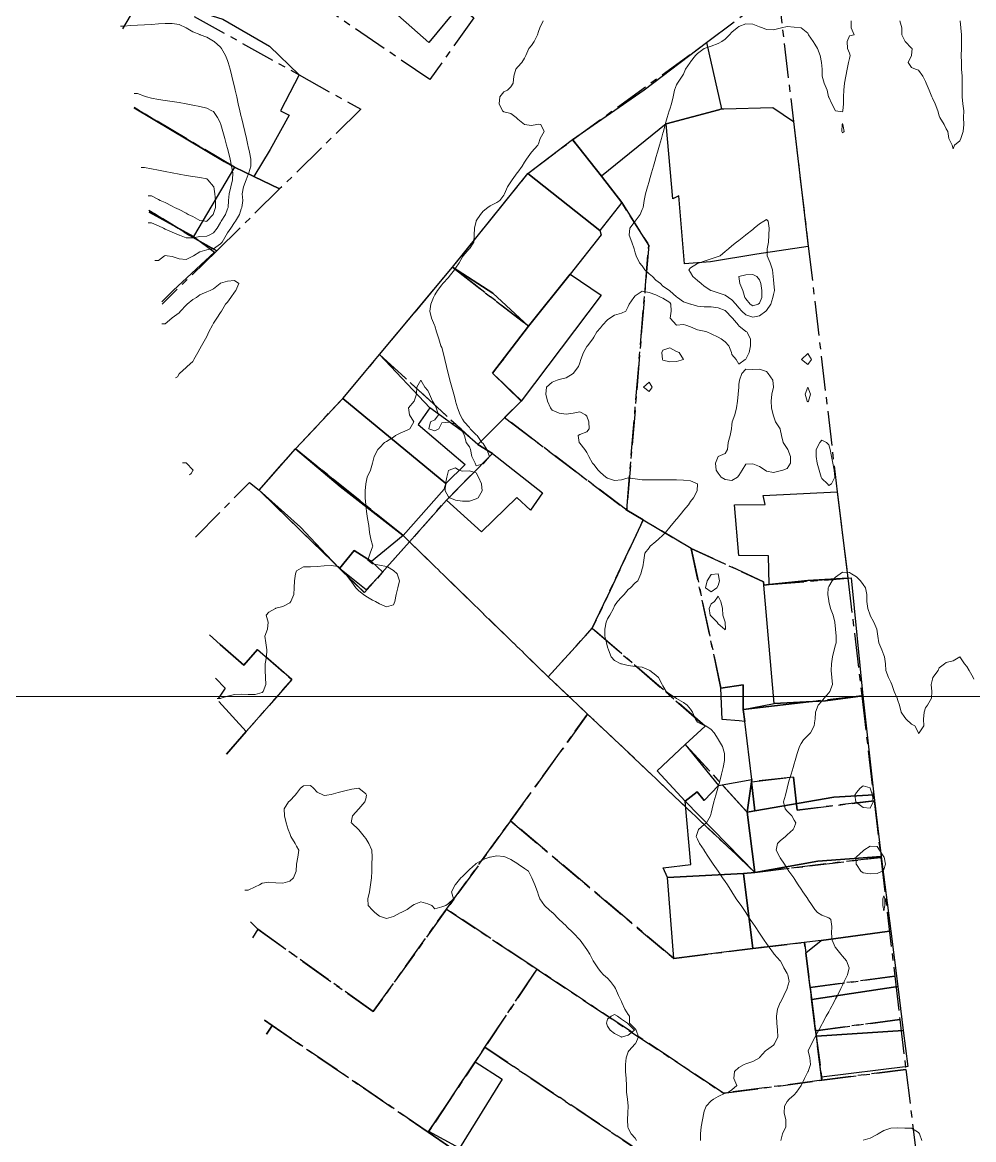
# Model space of a CAD drawing. Header units: centimetres. Extents: x 0 to 642158, y -847 to 649707.
# Drawn here: x 615771.9 to 615840.7, y 621255.3 to 621336.1 of the extents above; entities that cross this region are included whole.
import ezdxf

# ---------------------------------------------------------------- set-up
doc = ezdxf.new("R2010")
doc.units = ezdxf.units.CM
doc.header["$MEASUREMENT"] = 0
doc.linetypes.add('CENTERX2', pattern=[4, 2.5, -0.5, 0.5, -0.5])
doc.layers.add('MEV_grille', color=254, linetype='Continuous', lineweight=9)
doc.layers.add('WAL_topographie 0.5', color=253, linetype='Continuous', lineweight=20)
doc.layers.add('SPW_batiments', color=7, linetype='Continuous')
doc.layers.add('SPW_parcellaire cadastral', color=7, linetype='CENTERX2', lineweight=25, true_color=0xff0542)

# ---------------------------------------------------------------- blocks, each defined once
blk = doc.blocks.new('*U114')
at = {"layer": 'MEV_grille', "transparency": 33554687}
blk.add_lwpolyline([(-1338.461, 0), (1338.461, 0)], dxfattribs=at)
blk = doc.blocks.new('*U115')
at = {"layer": 'MEV_grille', "color": 0, "linetype": 'ByBlock', "lineweight": -2, "transparency": 16777216}
blk.add_blockref('*U114', (0, -1100), dxfattribs=at)

msp = doc.modelspace()

# ---------------------------------------------------------------- linework, layer by layer
at = {"layer": 'SPW_batiments'}
for points in [[(615799.924, 621340.291), (615803.522, 621337.341), (615801.32, 621334.694), (615797.856, 621337.753), (615794.208, 621340.247), (615796.541, 621342.931), (615799.924, 621340.291)], [(615779.175, 621335.684), (615780.845, 621338.522), (615783.724, 621337.211)], [(615783.724, 621337.211), (615786.42, 621336.375), (615789.801, 621334.411), (615791.932, 621332.342), (615790.591, 621329.75), (615791.219, 621329.434), (615789.828, 621326.954), (615788.667, 621324.984), (615787.25, 621325.666), (615786.503, 621326.07), (615779.991, 621329.97)], [(615822.503, 621329.884), (615822.291, 621329.827), (615818.484, 621328.799), (615813.803, 621325.008), (615811.713, 621327.664), (615816.891, 621331.253), (615821.419, 621334.682), (615822.503, 621329.884)], [(615779.991, 621329.97), (615786.503, 621326.07)], [(615827.699, 621328.972), (615828.773, 621319.933), (615825.053, 621319.381), (615821.689, 621318.827), (615819.822, 621318.682), (615819.399, 621323.599), (615818.978, 621323.372), (615818.484, 621328.799), (615822.291, 621329.827), (615822.503, 621329.884), (615822.653, 621329.889), (615826.202, 621329.985), (615827.699, 621328.972)], [(615813.803, 621325.008), (615815.271, 621323.107), (615813.685, 621321.088), (615808.477, 621325.202), (615811.713, 621327.664), (615813.803, 621325.008)], [(615786.503, 621326.07), (615787.25, 621325.666), (615784.289, 621320.66), (615781.072, 621322.406)], [(615813.685, 621321.088), (615813.792, 621320.768), (615811.544, 621317.94), (615808.538, 621314.159), (615805.944, 621316.551), (615803.023, 621318.424), (615808.477, 621325.202), (615813.685, 621321.088)], [(615781.072, 621322.406), (615784.289, 621320.66), (615785.821, 621319.521), (615782.816, 621316.747), (615781.999, 621315.915)], [(615805.944, 621316.551), (615808.538, 621314.159), (615805.928, 621310.765), (615808, 621308.745), (615806.803, 621307.547), (615804.86, 621305.602), (615803.915, 621306.426), (615801.39, 621308.268), (615797.757, 621312.117), (615803.023, 621318.424), (615805.944, 621316.551)], [(615813.798, 621316.403), (615808, 621308.745), (615805.928, 621310.765), (615808.538, 621314.159), (615811.544, 621317.94), (615813.798, 621316.403)], [(615801.39, 621308.268), (615800.539, 621307.063), (615803.958, 621304.153), (615802.552, 621302.796), (615795.087, 621308.931), (615797.757, 621312.117), (615801.39, 621308.268)], [(615802.552, 621302.796), (615802.422, 621302.364), (615799.457, 621299.014), (615794.908, 621302.577), (615791.667, 621305.286), (615795.087, 621308.931), (615802.552, 621302.796)], [(615794.908, 621302.577), (615799.457, 621299.014), (615797.179, 621297.136), (615795.904, 621297.948), (615794.858, 621296.642), (615793.899, 621297.656), (615792.031, 621299.634), (615790.871, 621300.67), (615789.04, 621302.303), (615791.667, 621305.286), (615794.908, 621302.577)], [(615809.532, 621302.101), (615808.68, 621300.868), (615807.684, 621301.777), (615805.13, 621299.296), (615802.585, 621301.576), (615805.933, 621304.963), (615809.532, 621302.101)], [(615831.637, 621295.942), (615828.752, 621295.76), (615825.948, 621295.472), (615825.896, 621297.549), (615823.736, 621297.58), (615823.432, 621301.247), (615825.649, 621301.268), (615825.516, 621301.917), (615830.863, 621302.173), (615831.637, 621295.942)], [(615797.179, 621297.136), (615797.98, 621296.38), (615796.79, 621295.088), (615794.858, 621296.642), (615795.904, 621297.948), (615797.179, 621297.136)], [(615832.719, 621287.436), (615830.019, 621287.055), (615826.303, 621286.873), (615825.548, 621295.431), (615825.948, 621295.472), (615828.752, 621295.76), (615831.637, 621295.942), (615831.88, 621295.957), (615832.719, 621287.436)], [(615785.885, 621288.71), (615786.588, 621287.984), (615786.094, 621287.253)], [(615824.066, 621286.43), (615824.171, 621285.578), (615823.771, 621285.61), (615822.532, 621285.709), (615822.447, 621287.97), (615824.069, 621288.222), (615824.066, 621286.43)], [(615833.527, 621280.271), (615830.631, 621280.091), (615824.342, 621279.016), (615824.687, 621281.367), (615824.171, 621285.578), (615824.066, 621286.43), (615826.303, 621286.873), (615830.019, 621287.055), (615832.719, 621287.436), (615833.527, 621280.271)], [(615786.128, 621287.01), (615788.107, 621284.849), (615786.671, 621283.209)], [(615822.286, 621280.944), (615821.235, 621279.858), (615820.731, 621280.47), (615819.864, 621279.799), (615817.849, 621282), (615819.87, 621283.916), (615822.286, 621280.944)], [(615824.342, 621279.016), (615824.9, 621274.653), (615819.864, 621279.799), (615820.731, 621280.47), (615821.235, 621279.858), (615822.286, 621280.944), (615824.687, 621281.367), (615824.342, 621279.016)], [(615824.9, 621274.653), (615824.09, 621274.582), (615818.59, 621274.29), (615818.271, 621274.976), (615820.281, 621275.224), (615819.864, 621279.799), (615824.9, 621274.653)], [(615834.053, 621275.798), (615829.467, 621275.466), (615824.9, 621274.653), (615824.342, 621279.016), (615830.631, 621280.091), (615833.527, 621280.271), (615834.053, 621275.798)], [(615834.752, 621270.404), (615834.477, 621270.376), (615829.713, 621269.736), (615824.76, 621269.146), (615824.09, 621274.582), (615824.9, 621274.653), (615829.467, 621275.466), (615834.053, 621275.798), (615834.752, 621270.404)], [(615824.76, 621269.146), (615819.036, 621268.428), (615818.59, 621274.29), (615824.09, 621274.582), (615824.76, 621269.146)], [(615788.404, 621271.08), (615788.944, 621270.542), (615788.569, 621269.926)], [(615835.251, 621266.39), (615829.019, 621265.448), (615828.589, 621268.825), (615829.714, 621269.737), (615834.477, 621270.376), (615834.752, 621270.404), (615835.251, 621266.39)], [(615829.019, 621265.448), (615835.251, 621266.39), (615835.646, 621263.209), (615829.356, 621262.81), (615829.263, 621263.541), (615829.101, 621264.811), (615829.032, 621265.35), (615829.019, 621265.448)], [(615829.356, 621262.81), (615835.646, 621263.209), (615835.97, 621260.603), (615829.734, 621259.838), (615829.356, 621262.81)], [(615806.629, 621259.685), (615803.531, 621254.711), (615801.323, 621255.919), (615804.678, 621260.959), (615806.629, 621259.685)]]:
    msp.add_lwpolyline(points, dxfattribs=at)
at = {"layer": 'SPW_parcellaire cadastral'}
for points in [[(615778.888, 621347.239), (615783.231, 621353.506), (615786.687, 621351.156), (615791.247, 621348.14), (615792.391, 621346.897), (615803.522, 621337.341), (615804.585, 621336.475), (615801.394, 621332.008), (615789.851, 621339.866), (615785.882, 621342.863), (615778.888, 621347.239)], [(615778.579, 621339.856), (615780.839, 621338.512), (615791.933, 621332.343), (615796.397, 621329.86), (615790.523, 621324.092), (615788.668, 621324.984), (615787.251, 621325.666), (615779.99, 621329.977)], [(615831.638, 621295.942), (615825.949, 621295.472), (615825.549, 621295.431), (615825.527, 621295.676), (615820.298, 621298.094), (615816.831, 621300.15), (615815.634, 621300.857), (615817.232, 621320.034), (615815.272, 621323.108), (615813.803, 621325.008), (615811.72, 621327.656), (615821.419, 621334.682), (615826.559, 621338.574), (615827.7, 621328.972), (615828.775, 621319.947), (615830.864, 621302.174), (615831.251, 621299.058), (615831.638, 621295.942)], [(615779.99, 621329.977), (615787.251, 621325.666), (615788.668, 621324.984), (615790.523, 621324.092), (615785.975, 621319.626), (615784.21, 621320.609), (615781.049, 621322.561)], [(615803.023, 621318.424), (615808.477, 621325.203), (615811.72, 621327.656), (615813.803, 621325.008), (615815.272, 621323.108), (615817.232, 621320.034), (615815.634, 621300.857), (615806.802, 621307.549), (615808.018, 621308.769), (615805.928, 621310.766), (615808.539, 621314.159), (615803.023, 621318.424)], [(615781.049, 621322.561), (615784.21, 621320.609), (615785.975, 621319.626), (615782.02, 621315.77)], [(615809.944, 621288.812), (615799.916, 621298.568), (615802.585, 621301.576), (615805.934, 621304.964), (615804.861, 621305.602), (615797.757, 621312.117), (615803.023, 621318.424), (615808.539, 621314.159), (615805.928, 621310.766), (615808.018, 621308.769), (615806.802, 621307.549), (615815.634, 621300.857), (615816.831, 621300.15), (615813.148, 621292.315), (615809.944, 621288.812)], [(615797.757, 621312.117), (615804.861, 621305.602), (615805.934, 621304.964), (615802.585, 621301.576), (615799.916, 621298.568), (615799.458, 621299.014), (615791.667, 621305.286), (615795.088, 621308.931), (615797.757, 621312.117)], [(615791.667, 621305.286), (615799.458, 621299.014), (615799.916, 621298.568), (615796.656, 621294.893), (615794.858, 621296.643), (615789.041, 621302.304), (615791.667, 621305.286)], [(615784.429, 621298.903), (615788.336, 621302.856), (615789.041, 621302.304), (615794.858, 621296.643), (615796.656, 621294.893), (615799.916, 621298.568), (615809.944, 621288.812)], [(615813.148, 621292.315), (615816.831, 621300.15), (615820.298, 621298.094), (615822.449, 621287.984), (615824.07, 621288.222), (615824.067, 621286.43), (615826.328, 621286.692), (615832.642, 621287.425), (615833.538, 621279.828), (615827.977, 621279.165), (615827.696, 621281.548), (615824.664, 621281.21), (615824.905, 621279.112), (615824.343, 621279.016), (615819.87, 621283.916), (615821.314, 621285.231), (615813.148, 621292.315)], [(615831.638, 621295.942), (615832.642, 621287.425), (615826.328, 621286.692), (615824.067, 621286.43), (615824.07, 621288.222), (615822.449, 621287.984), (615820.298, 621298.094), (615825.527, 621295.676), (615825.549, 621295.431), (615825.949, 621295.472), (615831.638, 621295.942)], [(615809.944, 621288.812), (615813.148, 621292.315), (615821.314, 621285.231), (615819.87, 621283.916), (615824.343, 621279.016), (615824.905, 621279.112), (615824.664, 621281.21), (615827.696, 621281.548), (615827.977, 621279.165), (615833.538, 621279.828), (615834.02, 621275.741), (615824.9, 621274.653), (615812.806, 621286.108), (615809.944, 621288.812)], [(615785.439, 621291.831), (615786.218, 621291.151), (615787.928, 621289.654), (615788.917, 621290.785), (615791.401, 621288.612), (615788.108, 621284.85), (615786.671, 621283.209)], [(615786.671, 621283.209), (615788.108, 621284.85), (615791.401, 621288.612), (615788.917, 621290.785), (615787.928, 621289.654), (615786.218, 621291.151), (615785.439, 621291.831)], [(615809.944, 621288.812), (615812.806, 621286.108), (615807.227, 621278.379), (615802.599, 621271.993), (615797.298, 621264.588), (615788.944, 621270.542), (615788.404, 621271.081)], [(615812.806, 621286.108), (615824.9, 621274.653), (615834.02, 621275.741), (615835.033, 621267.146), (615828.909, 621266.324), (615828.492, 621269.591), (615824.761, 621269.146), (615819.036, 621268.429), (615807.227, 621278.379), (615812.806, 621286.108)], [(615809.134, 621267.653), (615802.599, 621271.993), (615807.227, 621278.379), (615819.036, 621268.429), (615824.761, 621269.146), (615828.492, 621269.591), (615828.909, 621266.324), (615829.307, 621263.199), (615829.763, 621259.614), (615822.639, 621258.683), (615809.134, 621267.653)], [(615788.404, 621271.081), (615788.944, 621270.542), (615797.298, 621264.588), (615802.599, 621271.993), (615809.134, 621267.653), (615805.374, 621262.005), (615801.282, 621255.857)], [(615830.273, 621245.292), (615805.374, 621262.005), (615809.134, 621267.653), (615822.639, 621258.683), (615829.763, 621259.614), (615835.827, 621260.408), (615838.386, 621239.948), (615836.632, 621241.104), (615830.273, 621245.292)], [(615835.402, 621264.017), (615829.307, 621263.199), (615828.909, 621266.324), (615835.033, 621267.146), (615835.402, 621264.017)], [(615789.421, 621263.958), (615789.989, 621263.571), (615789.958, 621263.523), (615789.565, 621262.951)], [(615801.282, 621255.857), (615789.989, 621263.571), (615789.421, 621263.958)], [(615835.402, 621264.017), (615835.827, 621260.408), (615829.763, 621259.614), (615829.307, 621263.199), (615835.402, 621264.017)], [(615789.565, 621262.951), (615789.958, 621263.523), (615789.989, 621263.571), (615801.282, 621255.857)], [(615801.282, 621255.857), (615805.374, 621262.005), (615830.273, 621245.292), (615826.087, 621238.964), (615822.953, 621241.055), (615801.282, 621255.857)], [(615801.282, 621255.857), (615822.953, 621241.055), (615826.087, 621238.964), (615832.429, 621234.774), (615834.117, 621233.645), (615839.63, 621230.004), (615840.602, 621222.237), (615831.289, 621228.577), (615830.856, 621228.872), (615823.056, 621234.181), (615810.882, 621242.449), (615803.672, 621247.21), (615802.094, 621244.958), (615796.193, 621248.994), (615791.062, 621252.476)]]:
    msp.add_lwpolyline(points, dxfattribs=at)
at = {"layer": 'WAL_topographie 0.5'}
for points in [[(615781.5, 621318.914), (615781.75, 621318.914), (615782.186, 621319.25), (615782.25, 621319.269), (615782.375, 621319.25), (615782.75, 621319.196), (615783.25, 621319.039), (615783.75, 621318.997), (615784.25, 621319.222), (615784.282, 621319.25), (615784.75, 621319.547), (615785.25, 621319.689), (615785.591, 621319.75), (615785.75, 621319.771), (615786.25, 621320.111), (615786.359, 621320.25), (615786.653, 621320.75), (615786.75, 621320.924), (615787, 621321.25), (615787.25, 621321.656), (615787.321, 621321.75), (615787.611, 621322.25), (615787.75, 621322.645), (615787.8, 621322.75), (615787.863, 621323.25), (615787.803, 621323.75), (615787.912, 621324.25), (615788.106, 621324.75), (615788.25, 621325.147), (615788.3, 621325.25), (615788.431, 621325.75), (615788.432, 621326.25), (615788.346, 621326.75), (615788.25, 621327.168), (615788.231, 621327.25), (615788.117, 621327.75), (615788, 621328.25), (615787.881, 621328.75), (615787.762, 621329.25), (615787.75, 621329.301), (615787.648, 621329.75), (615787.534, 621330.25), (615787.423, 621330.75), (615787.306, 621331.25), (615787.25, 621331.47), (615787.183, 621331.75), (615787.063, 621332.25), (615786.937, 621332.75), (615786.793, 621333.25), (615786.75, 621333.393), (615786.598, 621333.75), (615786.326, 621334.25), (615786.25, 621334.358), (615785.775, 621334.75), (615785.75, 621334.771), (615785.25, 621335.072), (615784.768, 621335.25), (615784.75, 621335.258), (615784.25, 621335.462), (615783.75, 621335.75), (615783.75, 621335.75), (615783.25, 621335.985), (615782.75, 621336.066), (615782.25, 621336.06), (615781.75, 621336.032), (615781.25, 621336), (615780.75, 621335.968), (615780.25, 621335.938), (615779.75, 621335.907), (615779.25, 621335.865), (615779, 621335.865)], [(615786, 621287.24), (615786.25, 621287.24), (615786.281, 621287.25), (615786.75, 621287.406), (615787.25, 621287.512), (615787.75, 621287.539), (615788.25, 621287.528), (615788.75, 621287.521), (615789.25, 621287.665), (615789.341, 621287.75), (615789.527, 621288.25), (615789.511, 621288.75), (615789.465, 621289.25), (615789.485, 621289.75), (615789.568, 621290.25), (615789.608, 621290.75), (615789.519, 621291.25), (615789.45, 621291.75), (615789.652, 621292.25), (615789.682, 621292.75), (615789.544, 621293.25), (615789.75, 621293.478), (615790.213, 621293.75), (615790.25, 621293.761), (615790.75, 621293.889), (615791.25, 621294.155), (615791.34, 621294.25), (615791.545, 621294.75), (615791.585, 621295.25), (615791.605, 621295.75), (615791.679, 621296.25), (615791.75, 621296.464), (615792.25, 621296.75), (615792.25, 621296.75), (615792.75, 621296.765), (615793.25, 621296.793), (615793.75, 621296.829), (615794.25, 621296.85), (615794.75, 621296.77), (615794.774, 621296.75), (615795.25, 621296.295), (615795.281, 621296.25), (615795.67, 621295.75), (615795.75, 621295.644), (615796.027, 621295.25), (615796.25, 621295.022), (615796.597, 621294.75), (615796.75, 621294.644), (615797.25, 621294.358), (615797.457, 621294.25), (615797.75, 621294.079), (615798.25, 621293.875), (615798.75, 621294.011), (615798.852, 621294.25), (615798.958, 621294.75), (615799.087, 621295.25), (615799.208, 621295.75), (615799.019, 621296.25), (615798.75, 621296.496), (615798.336, 621296.75), (615798.25, 621296.79), (615797.75, 621296.871), (615797.25, 621296.976), (615796.905, 621297.25), (615797.073, 621297.75), (615797.25, 621298.208), (615797.273, 621298.25), (615797.25, 621298.334), (615797.131, 621298.75), (615797.033, 621299.25), (615796.967, 621299.75), (615796.886, 621300.25), (615796.818, 621300.75), (615796.75, 621301.25), (615796.75, 621301.25), (615796.702, 621301.75), (615796.722, 621302.25), (615796.75, 621302.75), (615796.75, 621302.75), (615796.85, 621303.25), (615797.107, 621303.75), (615797.25, 621304.25), (615797.25, 621304.25), (615797.375, 621304.75), (615797.625, 621305.25), (615797.75, 621305.375), (615798.103, 621305.75), (615798.25, 621305.833), (615798.75, 621306.147), (615798.917, 621306.25), (615799.25, 621306.417), (615799.75, 621306.655), (615799.934, 621306.75), (615800.225, 621307.25), (615799.909, 621307.75), (615799.855, 621308.25), (615800.25, 621308.75), (615800.25, 621308.75), (615800.437, 621309.25), (615800.445, 621309.75), (615800.75, 621310.25), (615800.75, 621310.25), (615800.75, 621310.25), (615801.025, 621309.75), (615801.25, 621309.513), (615801.378, 621309.25), (615801.593, 621308.75), (615801.75, 621308.488), (615801.861, 621308.25), (615802.008, 621307.75), (615801.75, 621307.402), (615801.432, 621307.25), (615801.313, 621306.75), (615801.75, 621306.587), (615802.042, 621306.75), (615802.25, 621307.167), (615802.75, 621307.228), (615803.25, 621307.08), (615803.653, 621306.75), (615803.75, 621306.531), (615803.911, 621306.25), (615804.021, 621305.75), (615804.25, 621305.445), (615804.335, 621305.25), (615804.432, 621304.75), (615804.662, 621304.25), (615804.75, 621304.073), (615805.25, 621304.206), (615805.296, 621304.25), (615805.699, 621304.75), (615805.524, 621305.25), (615805.25, 621305.676), (615805.154, 621305.75), (615804.804, 621306.25), (615804.75, 621306.306), (615804.318, 621306.75), (615804.25, 621306.826), (615803.872, 621307.25), (615803.75, 621307.437), (615803.576, 621307.75), (615803.39, 621308.25), (615803.258, 621308.75), (615803.25, 621308.786), (615803.123, 621309.25), (615802.981, 621309.75), (615802.846, 621310.25), (615802.75, 621310.667), (615802.725, 621310.75), (615802.591, 621311.25), (615802.483, 621311.75), (615802.35, 621312.25), (615802.25, 621312.625), (615802.198, 621312.75), (615802.04, 621313.25), (615801.882, 621313.75), (615801.75, 621314.2), (615801.726, 621314.25), (615801.511, 621314.75), (615801.388, 621315.25), (615801.456, 621315.75), (615801.644, 621316.25), (615801.75, 621316.442), (615801.935, 621316.75), (615802.25, 621317.152), (615802.341, 621317.25), (615802.75, 621317.691), (615802.799, 621317.75), (615803.179, 621318.25), (615803.25, 621318.356), (615803.516, 621318.75), (615803.75, 621319.179), (615803.801, 621319.25), (615804.241, 621319.75), (615804.25, 621319.763), (615804.569, 621320.25), (615804.608, 621320.75), (615804.616, 621321.25), (615804.733, 621321.75), (615804.75, 621321.775), (615805.061, 621322.25), (615805.25, 621322.474), (615805.589, 621322.75), (615805.75, 621322.882), (615806.25, 621323.123), (615806.45, 621323.25), (615806.75, 621323.654), (615806.788, 621323.75), (615807.004, 621324.25), (615807.25, 621324.609), (615807.34, 621324.75), (615807.711, 621325.25), (615807.75, 621325.302), (615808.066, 621325.75), (615808.25, 621326.041), (615808.377, 621326.25), (615808.741, 621326.75), (615808.75, 621326.763), (615809.202, 621327.25), (615809.25, 621327.368), (615809.373, 621327.75), (615809.655, 621328.25), (615809.417, 621328.75), (615809.25, 621328.768), (615809.125, 621328.75), (615808.75, 621328.685), (615808.25, 621328.75), (615808.25, 621328.75), (615807.75, 621329.15), (615807.635, 621329.25), (615807.25, 621329.544), (615806.75, 621329.682), (615806.643, 621329.75), (615806.404, 621330.25), (615806.454, 621330.75), (615806.75, 621331.113), (615807, 621331.25), (615807.25, 621331.481), (615807.409, 621331.75), (615807.46, 621332.25), (615807.602, 621332.75), (615807.75, 621332.924), (615808.05, 621333.25), (615808.25, 621333.544), (615808.34, 621333.75), (615808.562, 621334.25), (615808.75, 621334.472), (615808.929, 621334.75), (615809.187, 621335.25), (615809.25, 621335.478), (615809.353, 621335.75), (615809.583, 621336.25)], [(615820.963, 621255.25), (615820.964, 621255.75), (615821.022, 621256.25), (615821.111, 621256.75), (615821.218, 621257.25), (615821.25, 621257.385), (615821.373, 621257.75), (615821.75, 621258.127), (615821.914, 621258.25), (615822.25, 621258.455), (615822.75, 621258.679), (615822.992, 621258.75), (615823.25, 621258.935), (615823.595, 621259.25), (615823.387, 621259.75), (615823.433, 621260.25), (615823.75, 621260.539), (615824.13, 621260.75), (615824.25, 621260.802), (615824.75, 621260.963), (615825.236, 621261.25), (615825.25, 621261.257), (615825.679, 621261.75), (615825.75, 621261.793), (615826.25, 621262.166), (615826.335, 621262.25), (615826.569, 621262.75), (615826.551, 621263.25), (615826.491, 621263.75), (615826.47, 621264.25), (615826.552, 621264.75), (615826.75, 621265.24), (615826.755, 621265.25), (615826.995, 621265.75), (615827.24, 621266.25), (615827.25, 621266.282), (615827.398, 621266.75), (615827.302, 621267.25), (615827.25, 621267.338), (615827.006, 621267.75), (615826.756, 621268.25), (615826.75, 621268.259), (615826.315, 621268.75), (615826.25, 621268.821), (615825.938, 621269.25), (615825.75, 621269.514), (615825.581, 621269.75), (615825.25, 621270.25), (615825.25, 621270.25), (615824.919, 621270.75), (615824.75, 621270.986), (615824.564, 621271.25), (615824.25, 621271.75), (615824.25, 621271.75), (615823.919, 621272.25), (615823.75, 621272.486), (615823.564, 621272.75), (615823.25, 621273.25), (615823.25, 621273.25), (615822.919, 621273.75), (615822.75, 621273.986), (615822.564, 621274.25), (615822.25, 621274.74), (615822.244, 621274.75), (615821.895, 621275.25), (615821.75, 621275.458), (615821.559, 621275.75), (615821.25, 621276.24), (615821.244, 621276.25), (615820.904, 621276.75), (615820.75, 621277.058), (615820.656, 621277.25), (615820.75, 621277.528), (615820.838, 621277.75), (615821.25, 621278.118), (615821.399, 621278.25), (615821.697, 621278.75), (615821.75, 621278.95), (615821.825, 621279.25), (615821.95, 621279.75), (615822.073, 621280.25), (615822.223, 621280.75), (615822.25, 621280.841), (615822.365, 621281.25), (615822.5, 621281.75), (615822.625, 621282.25), (615822.716, 621282.75), (615822.718, 621283.25), (615822.576, 621283.75), (615822.274, 621284.25), (615822.25, 621284.286), (615821.968, 621284.75), (615821.75, 621284.988), (615821.357, 621285.25), (615821.25, 621285.282), (615820.75, 621285.521), (615820.614, 621285.75), (615820.387, 621286.25), (615820.25, 621286.463), (615820.017, 621286.75), (615819.75, 621286.941), (615819.25, 621287.228), (615819.215, 621287.25), (615818.75, 621287.538), (615818.49, 621287.75), (615818.25, 621288.159), (615818.212, 621288.25), (615817.927, 621288.75), (615817.75, 621288.915), (615817.312, 621289.25), (615817.25, 621289.292), (615816.75, 621289.507), (615816.25, 621289.549), (615815.75, 621289.618), (615815.25, 621289.741), (615815.218, 621289.75), (615814.75, 621289.977), (615814.51, 621290.25), (615814.317, 621290.75), (615814.25, 621290.942), (615814.171, 621291.25), (615814.052, 621291.75), (615814.042, 621292.25), (615814.145, 621292.75), (615814.25, 621292.988), (615814.407, 621293.25), (615814.67, 621293.75), (615814.75, 621293.936), (615814.97, 621294.25), (615815.25, 621294.568), (615815.446, 621294.75), (615815.75, 621295.112), (615815.92, 621295.25), (615816.25, 621295.61), (615816.432, 621295.75), (615816.647, 621296.25), (615816.75, 621296.603), (615816.803, 621296.75), (615816.871, 621297.25), (615816.945, 621297.75), (615817.25, 621298.14), (615817.329, 621298.25), (615817.75, 621298.578), (615817.941, 621298.75), (615818.25, 621299.041), (615818.436, 621299.25), (615818.75, 621299.631), (615818.858, 621299.75), (615819.25, 621300.216), (615819.28, 621300.25), (615819.687, 621300.75), (615819.75, 621300.836), (615820.095, 621301.25), (615820.25, 621301.478), (615820.465, 621301.75), (615820.731, 621302.25), (615820.75, 621302.75), (615820.25, 621302.967), (615819.75, 621303.021), (615819.25, 621303.042), (615818.75, 621303.05), (615818.25, 621303.05), (615817.75, 621303.05), (615817.25, 621303.05), (615816.75, 621303.05), (615816.25, 621303.131), (615815.75, 621303.198), (615815.25, 621303.055), (615814.75, 621302.996), (615814.25, 621303.167), (615814.136, 621303.25), (615813.75, 621303.582), (615813.577, 621303.75), (615813.25, 621304.157), (615813.172, 621304.25), (615812.896, 621304.75), (615812.75, 621305.038), (615812.617, 621305.25), (615812.25, 621305.708), (615812.196, 621305.75), (615812.125, 621306.25), (615812.25, 621306.33), (615812.75, 621306.517), (615812.917, 621306.75), (615812.888, 621307.25), (615812.75, 621307.656), (615812.643, 621307.75), (615812.25, 621307.97), (615811.75, 621307.883), (615811.25, 621307.798), (615810.75, 621307.877), (615810.25, 621308.081), (615810.12, 621308.25), (615809.913, 621308.75), (615809.78, 621309.25), (615809.82, 621309.75), (615810.25, 621310.121), (615810.604, 621310.25), (615810.75, 621310.299), (615811.25, 621310.432), (615811.75, 621310.75), (615811.75, 621310.75), (615812.152, 621311.25), (615812.25, 621311.515), (615812.323, 621311.75), (615812.5, 621312.25), (615812.75, 621312.691), (615812.799, 621312.75), (615813.175, 621313.25), (615813.25, 621313.363), (615813.472, 621313.75), (615813.75, 621314.05), (615813.875, 621314.25), (615814.25, 621314.635), (615814.423, 621314.75), (615814.75, 621314.971), (615815.25, 621315.109), (615815.583, 621315.25), (615815.75, 621315.583), (615815.813, 621315.75), (615816.159, 621316.25), (615816.25, 621316.37), (615816.75, 621316.69), (615817.25, 621316.607), (615817.75, 621316.432), (615818.131, 621316.25), (615818.25, 621316.204), (615818.75, 621315.871), (615818.837, 621315.75), (615818.864, 621315.25), (615818.79, 621314.75), (615819.25, 621314.25), (615819.75, 621314.295), (615819.908, 621314.25), (615820.25, 621314.125), (615820.75, 621313.9), (615821.25, 621313.811), (615821.423, 621313.75), (615821.75, 621313.623), (615822.25, 621313.371), (615822.477, 621313.25), (615822.75, 621313.036), (615823.013, 621312.75), (615823.211, 621312.25), (615823.25, 621312.125), (615823.55, 621311.75), (615823.75, 621311.417), (615824.217, 621311.75), (615824.25, 621311.775), (615824.494, 621312.25), (615824.583, 621312.75), (615824.595, 621313.25), (615824.329, 621313.75), (615824.25, 621313.778), (615823.75, 621314.196), (615823.715, 621314.25), (615823.295, 621314.75), (615823.25, 621314.803), (615822.814, 621315.25), (615822.75, 621315.297), (615822.25, 621315.493), (615821.75, 621315.556), (615821.25, 621315.564), (615820.75, 621315.624), (615820.283, 621315.75), (615820.25, 621315.758), (615819.75, 621315.931), (615819.299, 621316.25), (615819.25, 621316.288), (615818.75, 621316.713), (615818.722, 621316.75), (615818.25, 621317.071), (615818.074, 621317.25), (615817.75, 621317.497), (615817.503, 621317.75), (615817.25, 621317.956), (615816.949, 621318.25), (615816.75, 621318.523), (615816.551, 621318.75), (615816.308, 621319.25), (615816.25, 621319.472), (615816.168, 621319.75), (615815.996, 621320.25), (615815.817, 621320.75), (615815.865, 621321.25), (615816.236, 621321.75), (615816.25, 621321.774), (615816.62, 621322.25), (615816.75, 621322.6), (615816.818, 621322.75), (615816.89, 621323.25), (615817, 621323.75), (615817.143, 621324.25), (615817.25, 621324.625), (615817.286, 621324.75), (615817.429, 621325.25), (615817.571, 621325.75), (615817.714, 621326.25), (615817.75, 621326.375), (615817.857, 621326.75), (615818, 621327.25), (615818.143, 621327.75), (615818.25, 621328.125), (615818.286, 621328.25), (615818.429, 621328.75), (615818.571, 621329.25), (615818.714, 621329.75), (615818.75, 621329.875), (615818.865, 621330.25), (615819, 621330.75), (615819.093, 621331.25), (615819.25, 621331.617), (615819.307, 621331.75), (615819.652, 621332.25), (615819.75, 621332.398), (615819.898, 621332.75), (615820.22, 621333.25), (615820.25, 621333.283), (615820.609, 621333.75), (615820.75, 621333.896), (615821.229, 621334.25), (615821.25, 621334.26), (615821.75, 621334.414), (615822.25, 621334.602), (615822.511, 621334.75), (615822.75, 621334.93), (615823.078, 621335.25), (615823.25, 621335.435), (615823.622, 621335.75), (615823.75, 621335.845), (615824.25, 621336.045), (615824.75, 621336.023), (615825.25, 621335.817), (615825.45, 621335.75), (615825.75, 621335.633), (615826.25, 621335.598), (615826.75, 621335.734), (615826.833, 621335.75), (615827.25, 621335.839), (615827.75, 621335.792), (615828.25, 621335.75), (615828.25, 621335.75), (615828.75, 621335.355), (615828.794, 621335.25), (615829.117, 621334.75), (615829.25, 621334.568), (615829.444, 621334.25), (615829.63, 621333.75), (615829.727, 621333.25), (615829.75, 621333), (615829.769, 621332.75), (615829.77, 621332.25), (615829.927, 621331.75), (615830.143, 621331.25), (615830.242, 621330.75), (615830.25, 621330.725), (615830.482, 621330.25), (615830.75, 621329.75), (615830.751, 621329.75), (615831.25, 621329.667), (615831.265, 621329.75), (615831.32, 621330.25), (615831.328, 621330.75), (615831.348, 621331.25), (615831.396, 621331.75), (615831.495, 621332.25), (615831.577, 621332.75), (615831.691, 621333.25), (615831.75, 621333.536), (615831.813, 621333.75), (615831.75, 621333.917), (615831.6, 621334.25), (615831.595, 621334.75), (615831.75, 621335.159), (615832.083, 621335.25), (615831.875, 621335.75), (615831.875, 621336.25)], [(615835.397, 621336.25), (615835.531, 621335.75), (615835.536, 621335.25), (615835.75, 621334.8), (615835.778, 621334.75), (615836.25, 621334.278), (615836.281, 621334.25), (615836.25, 621333.75), (615836.25, 621333.75), (615836, 621333.25), (615836.25, 621332.875), (615836.536, 621332.75), (615836.75, 621332.679), (615837.06, 621332.25), (615837.25, 621331.857), (615837.298, 621331.75), (615837.526, 621331.25), (615837.706, 621330.75), (615837.75, 621330.67), (615837.964, 621330.25), (615838.141, 621329.75), (615838.25, 621329.375), (615838.294, 621329.25), (615838.607, 621328.75), (615838.75, 621328.434), (615838.859, 621328.25), (615838.934, 621327.75), (615839.187, 621327.25), (615839.25, 621327), (615839.35, 621327.25), (615839.75, 621327.583), (615839.806, 621327.75), (615839.989, 621328.25), (615840.02, 621328.75), (615840.011, 621329.25), (615840.017, 621329.75), (615839.952, 621330.25), (615839.902, 621330.75), (615839.917, 621331.25), (615839.915, 621331.75), (615839.897, 621332.25), (615839.868, 621332.75), (615839.849, 621333.25), (615839.83, 621333.75), (615839.85, 621334.25), (615839.869, 621334.75), (615839.849, 621335.25), (615839.816, 621335.75), (615839.771, 621336.25)], [(615781, 621321.631), (615781.25, 621321.631), (615781.75, 621321.414), (615782.123, 621321.25), (615782.25, 621321.194), (615782.75, 621320.978), (615783.25, 621320.759), (615783.27, 621320.75), (615783.75, 621320.556), (615784.25, 621320.567), (615784.75, 621320.662), (615785.25, 621320.677), (615785.433, 621320.75), (615785.75, 621320.909), (615785.995, 621321.25), (615786.25, 621321.672), (615786.298, 621321.75), (615786.598, 621322.25), (615786.75, 621322.654), (615786.79, 621322.75), (615786.826, 621323.25), (615786.87, 621323.75), (615786.991, 621324.25), (615787.117, 621324.75), (615787.142, 621325.25), (615787.048, 621325.75), (615786.933, 621326.25), (615786.814, 621326.75), (615786.75, 621327.016), (615786.688, 621327.25), (615786.556, 621327.75), (615786.422, 621328.25), (615786.277, 621328.75), (615786.25, 621328.841), (615786.023, 621329.25), (615785.75, 621329.689), (615785.628, 621329.75), (615785.25, 621329.929), (615784.75, 621330.054), (615784.25, 621330.15), (615783.75, 621330.25), (615783.75, 621330.25), (615783.25, 621330.345), (615782.75, 621330.428), (615782.25, 621330.5), (615781.75, 621330.572), (615781.25, 621330.66), (615780.9, 621330.75), (615780.75, 621330.795), (615780.25, 621331.008), (615780, 621331.008)], [(615831.25, 621328.145), (615831.361, 621328.25), (615831.273, 621328.75), (615831.25, 621328.833), (615831.232, 621328.75), (615831.199, 621328.25), (615831.25, 621328.145)], [(615781, 621323.588), (615781.25, 621323.588), (615781.75, 621323.327), (615781.887, 621323.25), (615782.25, 621323.101), (615782.75, 621322.844), (615782.912, 621322.75), (615783.25, 621322.603), (615783.75, 621322.344), (615783.911, 621322.25), (615784.25, 621322.097), (615784.75, 621321.82), (615785.132, 621321.75), (615785.25, 621321.738), (615785.265, 621321.75), (615785.706, 621322.25), (615785.75, 621322.328), (615785.878, 621322.75), (615785.88, 621323.25), (615785.841, 621323.75), (615785.754, 621324.25), (615785.75, 621324.264), (615785.319, 621324.75), (615785.25, 621324.82), (615784.75, 621324.928), (615784.25, 621325), (615783.75, 621325.072), (615783.25, 621325.155), (615782.75, 621325.25), (615782.75, 621325.25), (615782.25, 621325.35), (615781.75, 621325.45), (615781.25, 621325.547), (615780.75, 621325.637), (615780.5, 621325.637)], [(615825.7, 621315.25), (615825.25, 621314.915), (615824.75, 621314.822), (615824.25, 621314.989), (615823.958, 621315.25), (615823.75, 621315.503), (615823.52, 621315.75), (615823.25, 621316.071), (615822.998, 621316.25), (615822.75, 621316.418), (615822.25, 621316.587), (615821.75, 621316.739), (615821.722, 621316.75), (615821.25, 621317.066), (615821.018, 621317.25), (615820.75, 621317.477), (615820.417, 621317.75), (615820.25, 621318.054), (615820.122, 621318.25), (615820.25, 621318.379), (615820.75, 621318.695), (615820.9, 621318.75), (615821.25, 621318.875), (615821.75, 621319.034), (615822.25, 621319.197), (615822.407, 621319.25), (615822.75, 621319.558), (615822.99, 621319.75), (615823.25, 621319.977), (615823.591, 621320.25), (615823.75, 621320.375), (615824.227, 621320.75), (615824.25, 621320.768), (615824.75, 621321.161), (615824.861, 621321.25), (615825.25, 621321.574), (615825.556, 621321.75), (615825.75, 621321.886), (615825.859, 621321.75), (615825.938, 621321.25), (615825.927, 621320.75), (615825.884, 621320.25), (615825.805, 621319.75), (615825.801, 621319.25), (615826.005, 621318.75), (615826.195, 621318.25), (615826.234, 621317.75), (615826.25, 621317.509), (615826.274, 621317.25), (615826.318, 621316.75), (615826.25, 621316.469), (615826.219, 621316.25), (615826.06, 621315.75), (615825.75, 621315.307), (615825.7, 621315.25)], [(615825.153, 621315.75), (615824.75, 621315.628), (615824.568, 621315.75), (615824.25, 621316.151), (615824.194, 621316.25), (615824.042, 621316.75), (615823.823, 621317.25), (615823.757, 621317.75), (615824.25, 621317.883), (615824.75, 621317.912), (615825.056, 621317.75), (615825.25, 621317.525), (615825.335, 621317.25), (615825.403, 621316.75), (615825.407, 621316.25), (615825.25, 621315.821), (615825.153, 621315.75)], [(615783, 621310.42), (615783.125, 621310.5), (615783.25, 621310.722), (615783.274, 621310.75), (615783.75, 621311.167), (615783.841, 621311.25), (615784.25, 621311.61), (615784.321, 621311.75), (615784.61, 621312.25), (615784.75, 621312.519), (615784.878, 621312.75), (615785.169, 621313.25), (615785.25, 621313.417), (615785.39, 621313.75), (615785.668, 621314.25), (615785.75, 621314.389), (615785.991, 621314.75), (615786.25, 621315.162), (615786.318, 621315.25), (615786.617, 621315.75), (615786.75, 621315.904), (615786.995, 621316.25), (615787.25, 621316.628), (615787.346, 621316.75), (615787.576, 621317.25), (615787.25, 621317.477), (615786.75, 621317.422), (615786.25, 621317.279), (615786.212, 621317.25), (615785.75, 621316.875), (615785.5, 621316.75), (615785.25, 621316.639), (615784.75, 621316.433), (615784.5, 621316.25), (615784.25, 621316.093), (615783.821, 621315.75), (615783.75, 621315.675), (615783.355, 621315.25), (615783.25, 621315.141), (615782.75, 621314.775), (615782.72, 621314.75), (615782.25, 621314.33), (615782, 621314.33)], [(615819.25, 621311.606), (615819.75, 621311.75), (615819.438, 621312.25), (615819.25, 621312.345), (615818.75, 621312.599), (615818.25, 621312.435), (615818.174, 621312.25), (615818.224, 621311.75), (615818.25, 621311.719), (615818.75, 621311.587), (615819.25, 621311.606)], [(615829.009, 621311.75), (615828.75, 621311.383), (615828.282, 621311.75), (615828.75, 621312.19), (615829.009, 621311.75)], [(615823.25, 621303.013), (615823.657, 621303.25), (615823.75, 621303.359), (615823.997, 621303.75), (615824.25, 621304.18), (615824.75, 621304.203), (615825.25, 621304.008), (615825.645, 621303.75), (615825.75, 621303.68), (615826.25, 621303.575), (615826.75, 621303.694), (615826.929, 621303.75), (615827.25, 621303.879), (615827.486, 621304.25), (615827.49, 621304.75), (615827.29, 621305.25), (615827.25, 621305.327), (615826.95, 621305.75), (615826.845, 621306.25), (615826.75, 621306.708), (615826.739, 621306.75), (615826.402, 621307.25), (615826.25, 621307.679), (615826.225, 621307.75), (615826.117, 621308.25), (615826.08, 621308.75), (615826.139, 621309.25), (615826.245, 621309.75), (615826.21, 621310.25), (615825.864, 621310.75), (615825.75, 621310.898), (615825.25, 621311.065), (615824.75, 621311.042), (615824.25, 621311.066), (615823.964, 621310.75), (615823.785, 621310.25), (615823.75, 621309.95), (615823.737, 621309.75), (615823.701, 621309.25), (615823.657, 621308.75), (615823.591, 621308.25), (615823.45, 621307.75), (615823.274, 621307.25), (615823.25, 621307.036), (615823.213, 621306.75), (615823.13, 621306.25), (615822.976, 621305.75), (615822.934, 621305.25), (615822.75, 621304.96), (615822.25, 621304.75), (615822.25, 621304.75), (615822.061, 621304.25), (615822.119, 621303.75), (615822.25, 621303.539), (615822.466, 621303.25), (615822.75, 621303.085), (615823.25, 621303.013)], [(615817.25, 621309.44), (615817.478, 621309.75), (615817.25, 621310.119), (615816.842, 621309.75), (615817.25, 621309.44)], [(615828.797, 621308.75), (615828.75, 621308.694), (615828.688, 621308.75), (615828.542, 621309.25), (615828.75, 621309.75), (615828.75, 621309.75), (615828.75, 621309.75), (615828.929, 621309.25), (615828.797, 621308.75)], [(615830.456, 621302.75), (615830.25, 621302.649), (615830.167, 621302.75), (615829.75, 621303.148), (615829.707, 621303.25), (615829.555, 621303.75), (615829.423, 621304.25), (615829.336, 621304.75), (615829.348, 621305.25), (615829.604, 621305.75), (615829.75, 621305.923), (615830.1, 621305.75), (615830.25, 621305.583), (615830.358, 621305.25), (615830.463, 621304.75), (615830.538, 621304.25), (615830.636, 621303.75), (615830.683, 621303.25), (615830.456, 621302.75)], [(615784, 621303.414), (615784.131, 621303.5), (615784.25, 621303.727), (615784.26, 621303.75), (615784.25, 621303.764), (615783.79, 621304.25), (615783.75, 621304.269), (615783.5, 621304.269)], [(615804.75, 621301.674), (615804.897, 621301.75), (615805.189, 621302.25), (615805.137, 621302.75), (615804.908, 621303.25), (615804.75, 621303.56), (615804.25, 621303.711), (615803.75, 621303.678), (615803.5, 621303.75), (615803.25, 621303.922), (615802.792, 621303.75), (615802.75, 621303.726), (615802.618, 621303.25), (615802.516, 621302.75), (615802.503, 621302.25), (615802.75, 621301.832), (615802.832, 621301.75), (615803.25, 621301.578), (615803.75, 621301.504), (615804.25, 621301.516), (615804.75, 621301.674)], [(615821.75, 621294.95), (615822.159, 621295.25), (615822.25, 621295.417), (615822.341, 621295.75), (615822.25, 621296.25), (615821.75, 621296.212), (615821.45, 621295.75), (615821.341, 621295.25), (615821.75, 621294.95)], [(615826.791, 621255.25), (615826.898, 621255.75), (615827.151, 621256.25), (615827.159, 621256.75), (615827.034, 621257.25), (615827.056, 621257.75), (615827.25, 621258.091), (615827.401, 621258.25), (615827.75, 621258.569), (615827.929, 621258.75), (615828.25, 621259.231), (615828.265, 621259.25), (615828.5, 621259.75), (615828.75, 621260.232), (615828.756, 621260.25), (615828.926, 621260.75), (615828.877, 621261.25), (615828.773, 621261.75), (615828.994, 621262.25), (615829.25, 621262.7), (615829.276, 621262.75), (615829.538, 621263.25), (615829.75, 621263.643), (615829.808, 621263.75), (615830.077, 621264.25), (615830.25, 621264.571), (615830.346, 621264.75), (615830.615, 621265.25), (615830.75, 621265.509), (615830.875, 621265.75), (615831.124, 621266.25), (615831.25, 621266.5), (615831.375, 621266.75), (615831.615, 621267.25), (615831.733, 621267.75), (615831.543, 621268.25), (615831.25, 621268.603), (615831.125, 621268.75), (615830.75, 621269.219), (615830.726, 621269.25), (615830.508, 621269.75), (615830.447, 621270.25), (615830.468, 621270.75), (615830.397, 621271.25), (615830.25, 621271.371), (615829.75, 621271.553), (615829.447, 621271.75), (615829.25, 621271.968), (615829.054, 621272.25), (615828.75, 621272.721), (615828.731, 621272.75), (615828.373, 621273.25), (615828.25, 621273.436), (615828.05, 621273.75), (615827.75, 621274.221), (615827.731, 621274.25), (615827.373, 621274.75), (615827.25, 621274.936), (615827.047, 621275.25), (615826.75, 621275.702), (615826.717, 621275.75), (615826.45, 621276.25), (615826.537, 621276.75), (615826.75, 621276.947), (615827.114, 621277.25), (615827.25, 621277.367), (615827.688, 621277.75), (615827.75, 621277.909), (615827.871, 621278.25), (615827.75, 621278.442), (615827.574, 621278.75), (615827.25, 621279.074), (615827.092, 621279.25), (615826.975, 621279.75), (615827.125, 621280.25), (615827.25, 621280.75), (615827.25, 621280.75), (615827.375, 621281.25), (615827.525, 621281.75), (615827.675, 621282.25), (615827.75, 621282.5), (615827.825, 621282.75), (615827.962, 621283.25), (615828.127, 621283.75), (615828.25, 621283.987), (615828.432, 621284.25), (615828.75, 621284.563), (615828.944, 621284.75), (615829.192, 621285.25), (615829.25, 621285.65), (615829.262, 621285.75), (615829.304, 621286.25), (615829.494, 621286.75), (615829.75, 621287.049), (615829.93, 621287.25), (615830.25, 621287.65), (615830.338, 621287.75), (615830.515, 621288.25), (615830.475, 621288.75), (615830.431, 621289.25), (615830.463, 621289.75), (615830.518, 621290.25), (615830.646, 621290.75), (615830.75, 621291.107), (615830.788, 621291.25), (615830.802, 621291.75), (615830.75, 621292.25), (615830.75, 621292.25), (615830.688, 621292.75), (615830.565, 621293.25), (615830.377, 621293.75), (615830.256, 621294.25), (615830.25, 621294.296), (615830.182, 621294.75), (615830.208, 621295.25), (615830.25, 621295.323), (615830.511, 621295.75), (615830.75, 621296), (615831.083, 621296.25), (615831.25, 621296.371), (615831.75, 621296.35), (615831.901, 621296.25), (615832.25, 621296.042), (615832.546, 621295.75), (615832.75, 621295.486), (615832.919, 621295.25), (615833.006, 621294.75), (615833.003, 621294.25), (615833.09, 621293.75), (615833.244, 621293.25), (615833.25, 621293.233), (615833.524, 621292.75), (615833.727, 621292.25), (615833.75, 621292.083), (615833.806, 621291.75), (615833.882, 621291.25), (615834.087, 621290.75), (615834.25, 621290.369), (615834.286, 621290.25), (615834.35, 621289.75), (615834.379, 621289.25), (615834.573, 621288.75), (615834.75, 621288.406), (615834.811, 621288.25), (615834.986, 621287.75), (615835.196, 621287.25), (615835.25, 621287.095), (615835.37, 621286.75), (615835.494, 621286.25), (615835.75, 621285.85), (615835.867, 621285.75), (615836.25, 621285.375), (615836.472, 621285.25), (615836.738, 621284.75), (615836.75, 621284.704), (615836.806, 621284.75), (615837.125, 621285.25), (615837.109, 621285.75), (615837.148, 621286.25), (615837.25, 621286.55), (615837.393, 621286.75), (615837.69, 621287.25), (615837.702, 621287.75), (615837.653, 621288.25), (615837.75, 621288.639), (615837.796, 621288.75), (615838.163, 621289.25), (615838.25, 621289.45), (615838.625, 621289.75), (615838.75, 621289.827), (615839.25, 621289.964), (615839.75, 621290.25), (615839.75, 621290.25), (615839.75, 621290.25), (615840.068, 621289.75), (615840.25, 621289.55), (615840.417, 621289.25), (615840.712, 621288.75), (615840.75, 621288.625)], [(615822.75, 621292.194), (615822.778, 621292.25), (615822.75, 621292.749), (615822.75, 621292.75), (615822.583, 621293.25), (615822.576, 621293.75), (615822.456, 621294.25), (615822.25, 621294.639), (615821.981, 621294.25), (615821.75, 621294.073), (615821.613, 621293.75), (615821.673, 621293.25), (615821.75, 621293.187), (615822.174, 621292.75), (615822.25, 621292.631), (615822.721, 621292.25), (615822.75, 621292.194)], [(615816.35, 621255.25), (615816.25, 621255.417), (615815.969, 621255.75), (615815.75, 621256.141), (615815.715, 621256.25), (615815.697, 621256.75), (615815.72, 621257.25), (615815.737, 621257.75), (615815.691, 621258.25), (615815.629, 621258.75), (615815.619, 621259.25), (615815.586, 621259.75), (615815.54, 621260.25), (615815.538, 621260.75), (615815.592, 621261.25), (615815.75, 621261.667), (615815.794, 621261.75), (615816.25, 621262.241), (615816.26, 621262.25), (615816.479, 621262.75), (615816.313, 621263.25), (615816.25, 621263.341), (615815.841, 621263.75), (615815.831, 621264.25), (615815.75, 621264.375), (615815.507, 621264.75), (615815.287, 621265.25), (615815.25, 621265.321), (615815.036, 621265.75), (615814.825, 621266.25), (615814.75, 621266.378), (615814.471, 621266.75), (615814.25, 621267.006), (615813.968, 621267.25), (615813.75, 621267.493), (615813.536, 621267.75), (615813.25, 621268.194), (615813.218, 621268.25), (615812.966, 621268.75), (615812.75, 621269.083), (615812.636, 621269.25), (615812.263, 621269.75), (615812.25, 621269.767), (615811.783, 621270.25), (615811.75, 621270.279), (615811.279, 621270.75), (615811.25, 621270.781), (615810.75, 621271.25), (615810.75, 621271.25), (615810.265, 621271.75), (615810.25, 621271.763), (615809.75, 621272.178), (615809.694, 621272.25), (615809.353, 621272.75), (615809.25, 621273), (615809.17, 621273.25), (615808.978, 621273.75), (615808.776, 621274.25), (615808.75, 621274.313), (615808.524, 621274.75), (615808.25, 621274.939), (615807.783, 621275.25), (615807.75, 621275.269), (615807.25, 621275.575), (615806.893, 621275.75), (615806.75, 621275.806), (615806.25, 621275.853), (615805.75, 621275.763), (615805.715, 621275.75), (615805.25, 621275.593), (615804.75, 621275.296), (615804.695, 621275.25), (615804.25, 621274.855), (615804.14, 621274.75), (615803.75, 621274.367), (615803.635, 621274.25), (615803.25, 621273.789), (615803.215, 621273.75), (615802.97, 621273.25), (615803.092, 621272.75), (615802.75, 621272.408), (615802.55, 621272.25), (615802.25, 621272.154), (615801.75, 621272.009), (615801.54, 621272.25), (615801.25, 621272.391), (615800.75, 621272.514), (615800.25, 621272.33), (615800.125, 621272.25), (615799.75, 621271.98), (615799.308, 621271.75), (615799.25, 621271.718), (615798.75, 621271.466), (615798.25, 621271.311), (615797.75, 621271.489), (615797.413, 621271.75), (615797.25, 621271.913), (615796.92, 621272.25), (615796.902, 621272.75), (615797.026, 621273.25), (615797.104, 621273.75), (615797.162, 621274.25), (615797.189, 621274.75), (615797.201, 621275.25), (615797.222, 621275.75), (615797.184, 621276.25), (615796.985, 621276.75), (615796.75, 621277.106), (615796.638, 621277.25), (615796.25, 621277.729), (615796.224, 621277.75), (615795.75, 621278.224), (615795.7, 621278.25), (615795.75, 621278.5), (615795.798, 621278.75), (615796.25, 621279.25), (615796.25, 621279.25), (615796.685, 621279.75), (615796.75, 621279.972), (615796.797, 621280.25), (615796.75, 621280.346), (615796.25, 621280.736), (615795.75, 621280.686), (615795.25, 621280.552), (615794.75, 621280.422), (615794.25, 621280.292), (615793.938, 621280.25), (615793.75, 621280.224), (615793.694, 621280.25), (615793.25, 621280.45), (615792.973, 621280.75), (615792.75, 621280.931), (615792.25, 621280.921), (615792.042, 621280.75), (615791.75, 621280.37), (615791.653, 621280.25), (615791.25, 621279.84), (615791.164, 621279.75), (615790.849, 621279.25), (615790.884, 621278.75), (615790.989, 621278.25), (615791.136, 621277.75), (615791.25, 621277.46), (615791.337, 621277.25), (615791.657, 621276.75), (615791.75, 621276.558), (615791.92, 621276.25), (615791.833, 621275.75), (615791.75, 621275.25), (615791.75, 621275.25), (615791.724, 621274.75), (615791.536, 621274.25), (615791.25, 621274.012), (615790.75, 621273.865), (615790.25, 621273.889), (615789.75, 621273.937), (615789.25, 621273.88), (615789.056, 621273.75), (615788.75, 621273.601), (615788.25, 621273.368), (615788, 621273.368)], [(615833.467, 621279.75), (615833.25, 621279.29), (615832.75, 621279.36), (615832.25, 621279.712), (615832.203, 621279.75), (615832.151, 621280.25), (615832.25, 621280.433), (615832.515, 621280.75), (615832.75, 621280.91), (615833.25, 621280.774), (615833.26, 621280.75), (615833.422, 621280.25), (615833.467, 621279.75)], [(615834.116, 621274.75), (615833.75, 621274.579), (615833.25, 621274.549), (615832.75, 621274.633), (615832.581, 621274.75), (615832.25, 621275.229), (615832.236, 621275.25), (615832.217, 621275.75), (615832.25, 621275.782), (615832.75, 621276.22), (615832.786, 621276.25), (615833.25, 621276.545), (615833.75, 621276.532), (615833.931, 621276.25), (615834.25, 621275.783), (615834.263, 621275.75), (615834.356, 621275.25), (615834.25, 621274.875), (615834.116, 621274.75)], [(615834.321, 621272.25), (615834.25, 621271.883), (615834.161, 621272.25), (615834.176, 621272.75), (615834.25, 621272.954), (615834.312, 621272.75), (615834.321, 621272.25)], [(615815.333, 621262.75), (615815.25, 621262.742), (615815.235, 621262.75), (615814.75, 621263.008), (615814.437, 621263.25), (615814.25, 621263.54), (615814.163, 621263.75), (615814.25, 621264.033), (615814.5, 621264.25), (615814.75, 621264.378), (615814.977, 621264.25), (615815.25, 621264.036), (615815.694, 621263.75), (615815.75, 621263.694), (615816.194, 621263.25), (615815.75, 621262.869), (615815.333, 621262.75)], [(615832.75, 621255.294), (615833.25, 621255.424), (615833.75, 621255.693), (615833.818, 621255.75), (615834.25, 621255.994), (615834.75, 621256.163), (615835.25, 621256.18), (615835.75, 621256.157), (615836.25, 621256.156), (615836.75, 621255.846), (615836.811, 621255.75), (615836.995, 621255.25)]]:
    msp.add_lwpolyline(points, dxfattribs=at)

# ---------------------------------------------------------------- block references
at = {"layer": 'MEV_grille', "transparency": 33554687}
msp.add_blockref('*U115', (616669.481, 622387.381), dxfattribs=at)

doc.saveas('drawing.dxf')
